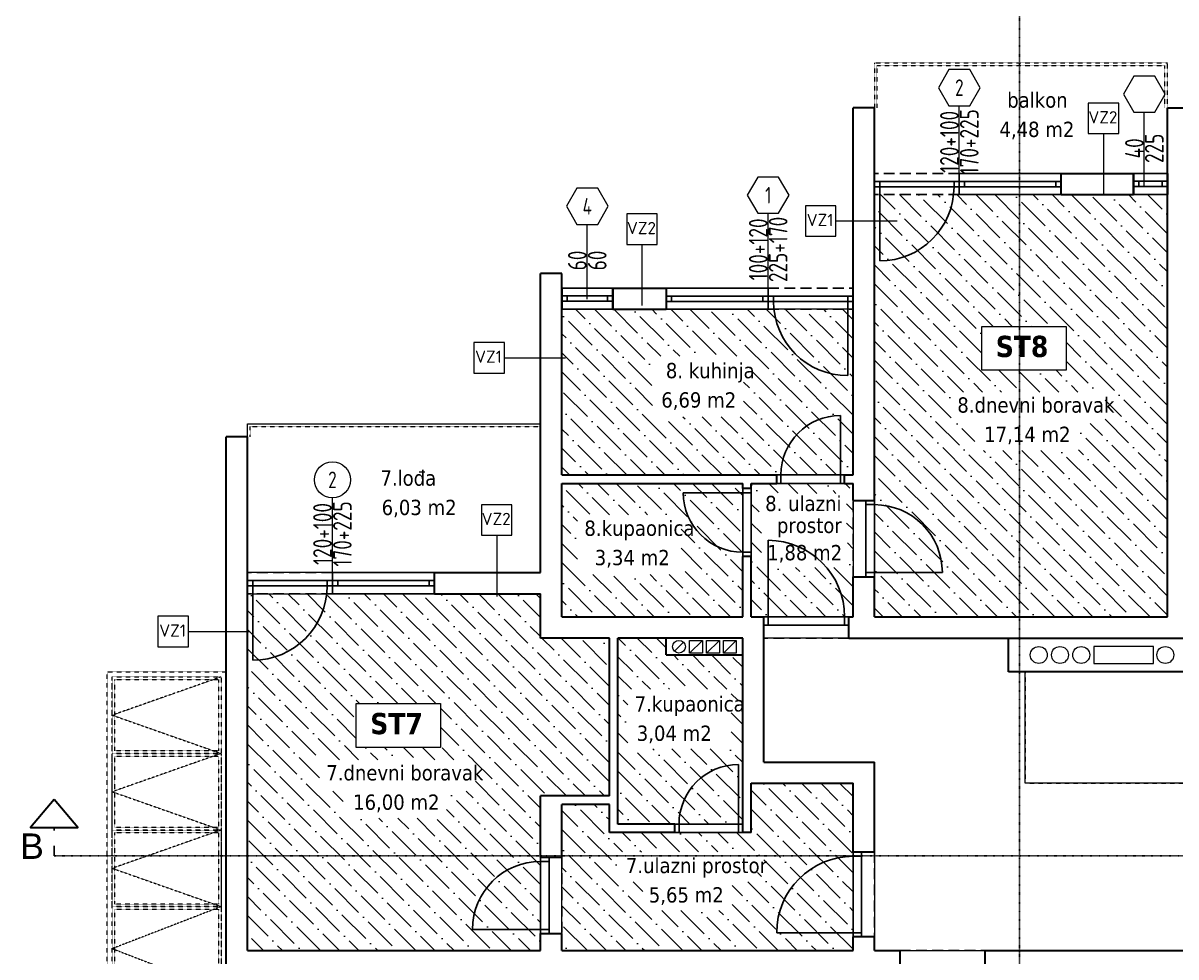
# Model space of a CAD drawing. Header units: millimetres. Extents: x -701 to 470890, y -446843 to -116129.
# Drawn here: x 208810 to 210167, y -222771 to -221671 of the extents above; entities that cross this region are included whole.
import ezdxf
from ezdxf.enums import TextEntityAlignment as Align

# ---------------------------------------------------------------- set-up
doc = ezdxf.new("R2010")
doc.units = ezdxf.units.MM
for name, pattern in [('ACAD_ISO03W100', [30, 12, -18]), ('HIDDEN', [0.375, 0.25, -0.125]), ('HIDDENX2', [19.05, 12.7, -6.35])]:
    doc.linetypes.add(name, pattern=pattern)
doc.layers.get('0').update_dxf_attribs({"lineweight": 0})
for name, color, linetype, lineweight in [('05-podgled-tanko', 144, 'HIDDEN', 0), ('06-hatch_grijano', 30, 'Continuous', 0), ('07-kote', 70, 'Continuous', 9), ('09-oznaka stavke', 1, 'Continuous', 0), ('5-TX', 113, 'Continuous', 5), ('Kote', 1, 'Continuous', 15), ('TP_01 - 0.35', 1, 'Continuous', 35), ('TP_01 - 0.50', 1, 'Continuous', 40), ('TP_07 - 0.20', 255, 'Continuous', 20)]:
    doc.layers.add(name, color=color, linetype=linetype, lineweight=lineweight)
for name, color, linetype in [('TP_Hidden', 8, 'HIDDENX2'), ('TP_Otvori', 8, 'Continuous'), ('TP_Otvori.block', 8, 'Continuous'), ('zidovi', 1, 'Continuous')]:
    doc.layers.add(name, color=color, linetype=linetype)
doc.styles.add('isocpeur', font='isocpeur.ttf')
doc.styles.add('tahoma10', font='tahoma.ttf', dxfattribs={"height": 2})
doc.styles.add('Tekst15', font='arial.ttf', dxfattribs={"height": 15})
pattern_1 = [(315, (-48014.625, -4450.162), (30.8696304, -8.4189901), [39.6875, -7.9375, 0, -7.9375])]

# ---------------------------------------------------------------- blocks, each defined once
blk = doc.blocks.new('*U656')
at = {"layer": 'TP_Otvori'}
for p, q in [((5, 0), (5, 90)), ((5, 0), (0, 0)), ((95, 0), (5, 0)), ((5, -10), (5, 0)), ((95, -10), (95, 0)), ((95, 0), (100, 0)), ((100, -10), (0, -10))]:
    blk.add_line(p, q, dxfattribs=at)
blk.add_arc((5, 0), 90, 0, 90, dxfattribs=at)
blk = doc.blocks.new('*U655')
at = {"layer": 'TP_Otvori'}
for p, q in [((5, 0), (5, 70)), ((5, 0), (0, 0)), ((75, 0), (5, 0)), ((5, -10), (5, 0)), ((75, -10), (75, 0)), ((75, 0), (80, 0)), ((80, -10), (0, -10))]:
    blk.add_line(p, q, dxfattribs=at)
blk.add_arc((5, 0), 70, 0, 90, dxfattribs=at)
blk = doc.blocks.new('*U654')
at = {"layer": 'TP_Otvori'}
for p, q in [((5, 0), (5, 80)), ((5, 0), (0, 0)), ((85, 0), (5, 0)), ((5, -10), (5, 0)), ((85, -10), (85, 0)), ((85, 0), (90, 0)), ((90, -10), (0, -10))]:
    blk.add_line(p, q, dxfattribs=at)
blk.add_arc((5, 0), 80, 0, 90, dxfattribs=at)
blk = doc.blocks.new('*U663')
at = {"layer": 'TP_01 - 0.50'}
for p, q in [((0, 0), (0, -30)), ((72, 0), (72, -30))]:
    blk.add_line(p, q, dxfattribs=at)
at = {"layer": 'TP_Otvori'}
for p, q in [((0, 0), (72, 0)), ((0, -11.3), (72, -11.3)), ((7.5, -11.3), (7.5, -18.8)), ((64.5, -11.3), (64.5, -18.8)), ((0, -18.8), (72, -18.8)), ((0, -30), (72, -30))]:
    blk.add_line(p, q, dxfattribs=at)
blk = doc.blocks.new('*U1744')
at = {"layer": 'TP_01 - 0.50'}
for p, q in [((0, 0), (0, -30)), ((48, 0), (48, -30))]:
    blk.add_line(p, q, dxfattribs=at)
at = {"layer": 'TP_Otvori'}
for p, q in [((0, 0), (48, 0)), ((0, -11.3), (48, -11.3)), ((7.5, -11.3), (7.5, -18.8)), ((40.5, -11.3), (40.5, -18.8)), ((0, -18.8), (48, -18.8)), ((0, -30), (48, -30))]:
    blk.add_line(p, q, dxfattribs=at)
blk = doc.blocks.new('*U3361')
blk.add_lwpolyline([(0, 31), (0, -59.2)])
blk.add_lwpolyline([(-12.6, -59.2), (-25.2, -81), (-12.6, -102.9), (12.6, -102.9), (25.2, -81), (12.6, -59.2)], close=True)
at = {"style": 'isocpeur', "width": 0.75}
for tag, p in [('VIS', (-12, -15.6)), ('SIR', (12, -15.6))]:
    blk.add_attdef(tag, text='', height=15, rotation=270, dxfattribs=at).set_placement(p, align=Align.MIDDLE)
blk.add_attdef('BR', text='', height=20, rotation=180, dxfattribs=at).set_placement((0, -81), align=Align.MIDDLE_CENTER)
blk = doc.blocks.new('*U3370')
blk.add_lwpolyline([(0, 31), (0, -59.2)])
blk.add_lwpolyline([(-12.6, -59.2), (-25.2, -81), (-12.6, -102.9), (12.6, -102.9), (25.2, -81), (12.6, -59.2)], close=True)
at = {"style": 'isocpeur', "width": 0.75}
for tag, p in [('VIS', (-12, -15.6)), ('SIR', (12, -15.6))]:
    blk.add_attdef(tag, text='', height=15, rotation=270, dxfattribs=at).set_placement(p, align=Align.MIDDLE)
blk.add_attdef('BR', text='', height=20, dxfattribs=at).set_placement((0, -81), align=Align.MIDDLE_CENTER)
blk = doc.blocks.new('*U3324')
blk.add_lwpolyline([(0, 31), (0, -59.2)])
blk.add_circle((0, -81), 21.8)
at = {"style": 'isocpeur', "width": 0.75}
for tag, p in [('VIS', (-12, -15.6)), ('SIR', (12, -15.6))]:
    blk.add_attdef(tag, text='', height=15, rotation=270, dxfattribs=at).set_placement(p, align=Align.MIDDLE)
blk.add_attdef('BR', text='', height=20, rotation=180, dxfattribs=at).set_placement((0, -81), align=Align.MIDDLE_CENTER)
blk = doc.blocks.new('*U649')
at = {"ltscale": 0.1}
blk.add_line((-0.125, 0.375), (-0.625, 0.375), dxfattribs=at)
blk.add_lwpolyline([(0.125, 0.5), (0.125, 0.25), (-0.125, 0.25), (-0.125, 0.5)], close=True, dxfattribs=at)
at = {"style": 'isocpeur'}
blk.add_attdef('sl', text='', height=0.1, dxfattribs=at).set_placement((0.005, 0.3336), align=Align.CENTER)
blk = doc.blocks.new('*U64')
at = {"ltscale": 0.1}
blk.add_line((0, 0.25), (0, -0.25), dxfattribs=at)
blk.add_lwpolyline([(-0.125, 0.5), (0.125, 0.5), (0.125, 0.25), (-0.125, 0.25)], close=True, dxfattribs=at)
at = {"style": 'isocpeur'}
blk.add_attdef('sl', text='', height=0.1, dxfattribs=at).set_placement((0.005, 0.3336), align=Align.CENTER)

msp = doc.modelspace()

# ---------------------------------------------------------------- hatches: boundary and pattern name
at = {"layer": '06-hatch_grijano'}
h = msp.add_hatch(dxfattribs=at)
h.set_pattern_fill('ANSI36', color=256, scale=5, angle=270, style=0)
h.set_pattern_definition(pattern_1)
h.paths.add_polyline_path([(209551.19, -222134.46), (209551.19, -222063.35), (209658.41, -222063.35), (209658.41, -222134.46)])
h.paths.add_polyline_path([(209787.32, -222008.03), (209444.32, -222008.03), (209444.32, -222203.03), (209787.32, -222203.03)])
h.paths.add_polyline_path([(209462.92, -222320.19), (209462.92, -222249.97), (209584.77, -222249.97), (209584.77, -222320.19)])
h.paths.add_polyline_path([(209657.32, -222213.03), (209444.32, -222213.03), (209444.32, -222370.03), (209657.32, -222370.03)])
h.paths.add_polyline_path([(209679.38, -222312.02), (209679.38, -222224.74), (209779.54, -222224.74), (209779.54, -222312.02)])
h.paths.add_polyline_path([(209787.32, -222213.03), (209667.32, -222213.03), (209667.32, -222370.03), (209787.32, -222370.03)])
h.paths.add_polyline_path([(210037.94, -222028.18), (210037.94, -222079.83), (209938.8, -222079.83), (209938.8, -222028.18)])
h.paths.add_polyline_path([(209902.67, -222142.29), (209902.67, -222105.43), (210083.91, -222105.43), (210083.91, -222142.29)])
h.paths.add_polyline_path([(209930.63, -222174.16), (209930.63, -222142.29), (210052.49, -222142.29), (210052.49, -222174.16)])
h.paths.add_polyline_path([(210157.32, -221873.03), (209812.32, -221873.03), (209812.32, -222370.03), (210157.32, -222370.03)])
h = msp.add_hatch(dxfattribs=at)
h.set_pattern_fill('ANSI36', color=256, scale=5, angle=270, style=0)
h.set_pattern_definition(pattern_1)
h.paths.add_polyline_path([(209202.44, -222523.85), (209202.44, -222472.19), (209301.58, -222472.19), (209301.58, -222523.85)])
h.paths.add_polyline_path([(209158.92, -222575.31), (209158.92, -222538.45), (209340.16, -222538.45), (209340.16, -222575.31)])
h.paths.add_polyline_path([(209186.89, -222607.18), (209186.89, -222575.31), (209308.75, -222575.31), (209308.75, -222607.18)])
h.paths.add_polyline_path([(209500.32, -222395.03), (209419.32, -222395.03), (209419.32, -222343.03), (209074.32, -222343.03), (209074.32, -222763.03), (209098.68, -222763.03), (209419.32, -222763.03), (209419.32, -222581.03), (209500.32, -222581.03)])
h.paths.add_polyline_path([(209521.94, -222525.6), (209521.94, -222455.38), (209643.79, -222455.38), (209643.79, -222525.6)])
h.paths.add_polyline_path([(209657.32, -222415.03), (209567.32, -222415.03), (209567.32, -222395.03), (209510.32, -222395.03), (209510.32, -222614.03), (209657.32, -222614.03)])
h.paths.add_polyline_path([(209513.77, -222682.21), (209513.77, -222646.85), (209674.74, -222646.85), (209674.74, -222682.21)])
h.paths.add_polyline_path([(209539.65, -222715.68), (209539.65, -222682.21), (209645.06, -222682.21), (209645.06, -222715.68)])
h.paths.add_polyline_path([(209787.32, -222566.03), (209667.32, -222566.03), (209667.32, -222624.03), (209500.32, -222624.03), (209500.32, -222591.03), (209444.32, -222591.03), (209444.32, -222763.03), (209787.32, -222763.03)])

# ---------------------------------------------------------------- linework, layer by layer
at = {"layer": '05-podgled-tanko'}
for p, q in [((209812.32, -221718.03), (210157.32, -221718.03)), ((209812.32, -221718.03), (209812.32, -221771.03)), ((209815.32, -221721.03), (210154.32, -221721.03)), ((209815.32, -221721.03), (209815.32, -221771.03)), ((210154.32, -221771.03), (210154.32, -221721.03)), ((210157.32, -221771.03), (210157.32, -221718.03)), ((209074.32, -222143.03), (209419.32, -222143.03)), ((209074.32, -222158.03), (209074.32, -222143.03)), ((209077.32, -222146.03), (209419.32, -222146.03)), ((209077.32, -222158.03), (209077.32, -222146.03)), ((209989.82, -222435.03), (209989.82, -222566.03)), ((209989.82, -222566.03), (210344.82, -222566.03))]:
    msp.add_line(p, q, dxfattribs=at).dxf.unprotected_set("ltscale", 0)
for points in [[(208909.21, -222434.82), (209049.32, -222434.82), (209049.32, -222816.2), (208909.21, -222816.2)], [(208915.21, -222440.82), (209043.32, -222440.82), (209043.32, -222810.2), (208915.21, -222810.2)], [(208915.21, -222440.82), (209043.32, -222440.82), (209043.32, -222530.96), (208915.21, -222530.96)], [(208918.21, -222443.82), (209040.32, -222443.82), (209040.32, -222527.96), (208918.21, -222527.96)], [(208915.21, -222530.96), (209043.32, -222530.96), (209043.32, -222621.11), (208915.21, -222621.11)], [(208918.21, -222533.96), (209040.32, -222533.96), (209040.32, -222618.11), (208918.21, -222618.11)], [(208915.21, -222621.11), (209043.32, -222621.11), (209043.32, -222711.26), (208915.21, -222711.26)], [(208918.21, -222624.11), (209040.32, -222624.11), (209040.32, -222708.26), (208918.21, -222708.26)], [(208915.21, -222711.26), (209043.32, -222711.26), (209043.32, -222810.2), (208915.21, -222810.2)], [(208918.21, -222714.26), (209040.32, -222714.26), (209040.32, -222807.2), (208918.21, -222807.2)]]:
    msp.add_lwpolyline(points, close=True, dxfattribs=at).dxf.unprotected_set("ltscale", 0)
for points in [[(209043.32, -222440.82), (208915.21, -222485.89), (209043.32, -222530.96)], [(209043.32, -222530.96), (208915.21, -222576.04), (209043.32, -222621.11)], [(209043.32, -222621.11), (208915.21, -222666.18), (209043.32, -222711.26)], [(209043.32, -222711.26), (208915.21, -222760.73), (209043.32, -222810.2)]]:
    msp.add_lwpolyline(points, dxfattribs=at).dxf.unprotected_set("ltscale", 0)
at = {"layer": '06-hatch_grijano'}
for p, q in [((209294.32, -222318.03), (209174.32, -222318.03)), ((209294.32, -222343.03), (209174.32, -222343.03))]:
    msp.add_line(p, q, dxfattribs=at)
for points in [[(209444.32, -222008.03), (209444.32, -222203.03), (209787.32, -222203.03), (209787.32, -222008.03), (209444.32, -222008.03)], [(209074.32, -222143.03), (209419.32, -222143.03), (209419.32, -222318.03), (209074.32, -222318.03), (209074.32, -222143.03)], [(209667.32, -222213.03), (209787.32, -222213.03), (209787.32, -222370.03), (209667.32, -222370.03), (209667.32, -222213.03)], [(209074.32, -222343.03), (209419.32, -222343.03), (209419.32, -222395.03), (209500.32, -222395.03), (209500.32, -222581.03), (209419.32, -222581.03), (209419.32, -222763.03), (209098.68, -222763.03), (209074.32, -222763.03), (209074.32, -222343.03)], [(209510.32, -222395.03), (209567.32, -222395.03), (209567.32, -222415.03), (209657.32, -222415.03), (209657.32, -222614.03), (209510.32, -222614.03), (209510.32, -222395.03)], [(209682.32, -222395.03), (209682.32, -222541.03), (209812.32, -222541.03), (209812.32, -222763.03), (210182.32, -222763.03), (210182.32, -223198.03), (210529.32, -223198.03), (210529.32, -222570.03), (210657.32, -222570.03), (210657.32, -222395.03), (210369.32, -222395.03), (210369.32, -222435.03), (210344.82, -222435.03), (210344.82, -222566.03), (209989.82, -222566.03), (209989.82, -222435.03), (209970.32, -222435.03), (209970.32, -222395.03), (209682.32, -222395.03)], [(209444.32, -222591.03), (209500.32, -222591.03), (209500.32, -222624.03), (209667.32, -222624.03), (209667.32, -222566.03), (209787.32, -222566.03), (209787.32, -222763.03), (209444.32, -222763.03), (209444.32, -222591.03)]]:
    msp.add_lwpolyline(points, dxfattribs=at)
at = {"layer": '07-kote', "linetype": 'ByBlock', "ltscale": 5}
for points in [[(209938.8, -222028.18), (210037.94, -222028.18), (210037.94, -222079.83), (209938.8, -222079.83)], [(209202.44, -222472.19), (209301.58, -222472.19), (209301.58, -222523.85), (209202.44, -222523.85)]]:
    msp.add_lwpolyline(points, close=True, dxfattribs=at)
at = {"layer": 'TP_01 - 0.35'}
for p, q in [((209787.32, -222203.03), (209787.32, -221771.03)), ((209812.32, -221771.03), (209787.32, -221771.03)), ((209812.32, -222233.03), (209812.32, -221771.03)), ((210157.32, -222370.03), (210157.32, -221771.03)), ((210157.32, -221771.03), (210182.32, -221771.03)), ((210032.32, -221848.03), (210117.32, -221848.03)), ((210032.32, -221873.03), (210032.32, -221848.03)), ((210117.32, -221873.03), (210117.32, -221848.03)), ((210032.32, -221873.03), (210117.32, -221873.03)), ((209419.32, -222318.03), (209419.32, -221966.03)), ((209444.32, -221966.03), (209419.32, -221966.03)), ((209444.32, -222203.03), (209444.32, -221966.03)), ((209504.32, -221983.03), (209567.32, -221983.03)), ((209504.32, -221983.03), (209504.32, -222008.03)), ((209567.32, -221983.03), (209567.32, -222008.03)), ((209504.32, -222008.03), (209567.32, -222008.03)), ((209444.32, -222203.03), (209444.32, -222091.48)), ((209049.32, -222903.03), (209049.32, -222158.03)), ((209074.32, -222158.03), (209049.32, -222158.03)), ((209074.32, -222763.03), (209074.32, -222158.03)), ((209444.32, -222203.03), (209697.32, -222203.03)), ((209444.32, -222213.03), (209657.32, -222213.03)), ((209444.32, -222370.03), (209444.32, -222213.03)), ((209444.32, -222370.03), (209444.32, -222213.03)), ((209657.32, -222219.03), (209657.32, -222213.03)), ((209667.32, -222213.03), (209697.32, -222213.03)), ((209667.32, -222219.03), (209667.32, -222213.03)), ((209697.32, -222213.03), (209697.32, -222203.03)), ((209777.32, -222203.03), (209787.32, -222203.03)), ((209777.32, -222213.03), (209777.32, -222203.03)), ((209777.32, -222213.03), (209787.32, -222213.03)), ((209787.32, -222233.03), (209787.32, -222213.03)), ((209667.32, -222219.03), (209657.32, -222219.03)), ((209787.32, -222233.03), (209812.32, -222233.03)), ((209657.32, -222370.03), (209657.32, -222299.03)), ((209667.32, -222299.03), (209657.32, -222299.03)), ((209667.32, -222370.03), (209667.32, -222299.03)), ((209294.32, -222318.03), (209419.32, -222318.03)), ((209294.32, -222343.03), (209294.32, -222318.03)), ((209787.32, -222370.03), (209787.32, -222323.03)), ((209787.32, -222323.03), (209812.32, -222323.03)), ((209812.32, -222370.03), (209812.32, -222323.03)), ((209294.32, -222343.03), (209419.32, -222343.03)), ((209419.32, -222395.03), (209419.32, -222343.03)), ((209444.32, -222370.03), (209657.32, -222370.03)), ((209667.32, -222370.03), (209682.32, -222370.03)), ((209682.32, -222395.03), (209682.32, -222370.03)), ((209782.32, -222370.03), (209787.32, -222370.03)), ((209782.32, -222395.03), (209782.32, -222370.03)), ((209812.32, -222370.03), (210157.32, -222370.03)), ((209500.32, -222395.03), (209419.32, -222395.03)), ((209500.32, -222581.03), (209500.32, -222395.03)), ((209657.32, -222395.03), (209510.32, -222395.03)), ((209510.32, -222614.03), (209510.32, -222395.03)), ((209567.32, -222415.03), (209567.32, -222395.03)), ((209657.32, -222624.03), (209657.32, -222395.03)), ((209682.32, -222541.03), (209682.32, -222395.03)), ((209782.32, -222395.03), (210554.32, -222395.03)), ((209970.32, -222435.03), (209970.32, -222395.03)), ((209567.32, -222415.03), (209657.32, -222415.03)), ((210369.32, -222435.03), (209970.32, -222435.03)), ((209682.32, -222541.03), (209812.32, -222541.03)), ((209812.32, -222647.03), (209812.32, -222541.03)), ((209667.32, -222566.03), (209787.32, -222566.03)), ((209667.32, -222624.03), (209667.32, -222566.03)), ((209787.32, -222647.03), (209787.32, -222566.03)), ((209500.32, -222581.03), (209419.32, -222581.03)), ((209419.32, -222653.03), (209419.32, -222581.03)), ((209500.32, -222591.03), (209444.32, -222591.03)), ((209444.32, -222653.03), (209444.32, -222591.03)), ((209500.32, -222624.03), (209500.32, -222591.03)), ((209577.32, -222614.03), (209510.32, -222614.03)), ((209577.32, -222624.03), (209577.32, -222614.03)), ((209577.32, -222624.03), (209500.32, -222624.03)), ((209667.32, -222624.03), (209657.32, -222624.03)), ((209812.32, -222647.03), (209787.32, -222647.03)), ((209419.32, -222653.03), (209444.32, -222653.03)), ((209419.32, -222743.03), (209444.32, -222743.03)), ((209419.32, -222763.03), (209419.32, -222743.03)), ((209444.32, -222763.03), (209444.32, -222743.03)), ((209787.32, -222763.03), (209787.32, -222747.03)), ((209812.32, -222747.03), (209787.32, -222747.03)), ((209812.32, -222763.03), (209812.32, -222747.03)), ((209074.32, -222763.03), (209419.32, -222763.03)), ((209444.32, -222763.03), (209787.32, -222763.03)), ((209812.32, -222763.03), (209842.32, -222763.03)), ((209842.32, -222763.03), (209842.32, -222788.03)), ((209942.32, -222763.03), (210182.32, -222763.03)), ((209942.32, -222763.03), (209942.32, -222788.03))]:
    msp.add_line(p, q, dxfattribs=at)
at = {"layer": 'TP_07 - 0.20'}
for p, q in [((209587.59, -222400.02), (209576.99, -222410.63)), ((209609.79, -222397.82), (209594.79, -222412.82)), ((209629.79, -222397.82), (209614.79, -222412.82)), ((209649.79, -222397.82), (209634.79, -222412.82))]:
    msp.add_line(p, q, dxfattribs=at)
for points in [[(209594.79, -222397.82), (209609.79, -222397.82), (209609.79, -222412.82), (209594.79, -222412.82)], [(209614.79, -222397.82), (209629.79, -222397.82), (209629.79, -222412.82), (209614.79, -222412.82)], [(209634.79, -222397.82), (209649.79, -222397.82), (209649.79, -222412.82), (209634.79, -222412.82)], [(210140.82, -222405.03), (210070.82, -222405.03), (210070.82, -222425.03), (210140.82, -222425.03)]]:
    msp.add_lwpolyline(points, close=True, dxfattribs=at)
for centre, radius in [((209582.29, -222405.32), 7.5), ((210005.82, -222415.03), 10), ((210030.82, -222415.03), 10), ((210055.82, -222415.03), 10), ((210154.82, -222415.03), 10)]:
    msp.add_circle(centre, radius, dxfattribs=at)
at = {"layer": 'TP_Hidden'}
for p, q in [((209912.32, -221848.03), (209812.32, -221848.03)), ((209912.32, -221873.03), (209812.32, -221873.03)), ((209687.32, -221983.03), (209787.32, -221983.03)), ((209687.32, -222008.03), (209787.32, -222008.03)), ((209787.32, -222323.03), (209787.32, -222233.03)), ((209174.32, -222318.03), (209074.32, -222318.03)), ((209174.32, -222343.03), (209074.32, -222343.03)), ((209782.32, -222395.03), (209682.32, -222395.03)), ((209812.32, -222647.03), (209812.32, -222747.03)), ((209444.32, -222653.03), (209444.32, -222743.03)), ((209842.32, -222763.03), (209942.32, -222763.03))]:
    msp.add_line(p, q, dxfattribs=at)
at = {"layer": 'TP_Otvori'}
for p, q in [((209912.32, -221873.03), (209912.32, -221848.03)), ((210032.32, -221848.03), (209912.32, -221848.03)), ((209912.32, -221857.41), (209812.32, -221857.41)), ((209818.57, -221863.66), (209818.57, -221857.41)), ((209906.07, -221863.66), (209906.07, -221857.41)), ((210032.32, -221857.41), (209912.32, -221857.41)), ((209918.57, -221863.66), (209918.57, -221857.41)), ((210026.07, -221863.66), (210026.07, -221857.41)), ((209912.32, -221863.66), (209812.32, -221863.66)), ((209818.57, -221863.66), (209818.57, -221951.16)), ((210032.32, -221863.66), (209912.32, -221863.66)), ((210032.32, -221873.03), (209912.32, -221873.03)), ((209567.32, -221983.03), (209687.32, -221983.03)), ((209687.32, -222008.03), (209687.32, -221983.03)), ((209567.32, -221992.41), (209687.32, -221992.41)), ((209573.57, -221998.66), (209573.57, -221992.41)), ((209681.07, -221998.66), (209681.07, -221992.41)), ((209687.32, -221992.41), (209787.32, -221992.41)), ((209693.57, -221998.66), (209693.57, -221992.41)), ((209781.07, -221998.66), (209781.07, -221992.41)), ((209567.32, -221998.66), (209687.32, -221998.66)), ((209567.32, -222008.03), (209687.32, -222008.03)), ((209687.32, -221998.66), (209787.32, -221998.66)), ((209781.07, -221998.66), (209781.07, -222086.16)), ((209174.32, -222343.03), (209174.32, -222318.03)), ((209294.32, -222318.03), (209174.32, -222318.03)), ((209174.32, -222327.41), (209074.32, -222327.41)), ((209174.32, -222333.66), (209074.32, -222333.66)), ((209080.57, -222333.66), (209080.57, -222327.41)), ((209080.57, -222333.66), (209080.57, -222421.16)), ((209168.07, -222333.66), (209168.07, -222327.41)), ((209294.32, -222327.41), (209174.32, -222327.41)), ((209294.32, -222333.66), (209174.32, -222333.66)), ((209180.57, -222333.66), (209180.57, -222327.41)), ((209288.07, -222333.66), (209288.07, -222327.41)), ((209294.32, -222343.03), (209174.32, -222343.03))]:
    msp.add_line(p, q, dxfattribs=at)
for centre, start, end in [((209818.57, -221863.66), 270, 0), ((209781.07, -221998.66), 180, 270), ((209080.57, -222333.66), 270, 0)]:
    msp.add_arc(centre, 87.5, start, end, dxfattribs=at)
at = {"layer": 'zidovi', "linetype": 'ACAD_ISO03W100', "ltscale": 0.02}
for p, q in [((209983.12, -223556.25), (209983.12, -221596.25)), ((211806.95, -222651.66), (208846.66, -222651.66))]:
    msp.add_line(p, q, dxfattribs=at)
at = {"layer": 'zidovi', "linetype": 'ACAD_ISO03W100'}
msp.add_line((208846.66, -222651.66), (208846.66, -222618.15), dxfattribs=at)
at = {"layer": 'zidovi', "lineweight": 35}
msp.add_lwpolyline([(208846.66, -222585.18), (208818.89, -222618.15), (208874.42, -222618.15), (208846.66, -222585.18)], dxfattribs=at)

# ---------------------------------------------------------------- block references
at = {"layer": '06-hatch_grijano', "xscale": -1}
msp.add_blockref('*U655', (209777.32, -222203.03), dxfattribs=at)
at = {"layer": '09-oznaka stavke', "linetype": 'HIDDEN', "ltscale": 50}
ref = msp.add_blockref('*U3361', (209912.32, -221826.1), dxfattribs=dict(at, xscale=0.9750000000000001, yscale=0.9750000000000001, zscale=0.9750000000000001, rotation=180.0017924477389))
ref.add_attrib('SIR', '120+100', dxfattribs={"layer": '0', "height": 22, "rotation": 90.00179, "style": 'isocpeur', "width": 0.75}).set_placement((209900.62, -221810.87), align=Align.MIDDLE)
ref.add_attrib('VIS', '170+225', dxfattribs={"layer": '0', "height": 22, "rotation": 90.00179, "style": 'isocpeur', "width": 0.75}).set_placement((209924.02, -221810.87), align=Align.MIDDLE)
ref.add_attrib('BR', '2', dxfattribs={"layer": '0', "height": 19.5, "rotation": 0.00179, "style": 'isocpeur', "width": 0.75}).set_placement((209912.32, -221747.1), align=Align.MIDDLE_CENTER)
ref = msp.add_blockref('*U3370', (210130.08, -221833.78), dxfattribs=dict(at, xscale=0.9750000000000001, yscale=0.9750000000000001, zscale=0.9750000000000001, rotation=180.0017924477389))
ref.add_attrib('SIR', '40', dxfattribs={"layer": '0', "height": 22, "rotation": 90.00179, "style": 'isocpeur', "width": 0.75}).set_placement((210118.38, -221818.55), align=Align.MIDDLE)
ref.add_attrib('VIS', '225', dxfattribs={"layer": '0', "height": 22, "rotation": 90.00179, "style": 'isocpeur', "width": 0.75}).set_placement((210141.78, -221818.55), align=Align.MIDDLE)
ref = msp.add_blockref('*U3361', (209687.32, -221952.76), dxfattribs=dict(at, xscale=0.9750000000000001, yscale=0.9750000000000001, zscale=0.9750000000000001, rotation=180.0017924477389))
ref.add_attrib('SIR', '100+120', dxfattribs={"layer": '0', "height": 22, "rotation": 90.00179, "style": 'isocpeur', "width": 0.75}).set_placement((209675.62, -221937.53), align=Align.MIDDLE)
ref.add_attrib('VIS', '225+170', dxfattribs={"layer": '0', "height": 22, "rotation": 90.00179, "style": 'isocpeur', "width": 0.75}).set_placement((209699.02, -221937.53), align=Align.MIDDLE)
ref.add_attrib('BR', '1', dxfattribs={"layer": '0', "height": 19.5, "rotation": 0.00179, "style": 'isocpeur', "width": 0.75}).set_placement((209687.32, -221873.77), align=Align.MIDDLE_CENTER)
ref = msp.add_blockref('*U3361', (209474.32, -221965.76), dxfattribs=dict(at, xscale=0.9750000000000001, yscale=0.9750000000000001, zscale=0.9750000000000001, rotation=180.0017924477389))
ref.add_attrib('SIR', '60', dxfattribs={"layer": '0', "height": 22, "rotation": 90.00179, "style": 'isocpeur', "width": 0.75}).set_placement((209462.62, -221950.53), align=Align.MIDDLE)
ref.add_attrib('VIS', '60', dxfattribs={"layer": '0', "height": 22, "rotation": 90.00179, "style": 'isocpeur', "width": 0.75}).set_placement((209486.02, -221950.53), align=Align.MIDDLE)
ref.add_attrib('BR', '4', dxfattribs={"layer": '0', "height": 19.5, "rotation": 0.00179, "style": 'isocpeur', "width": 0.75}).set_placement((209474.32, -221886.77), align=Align.MIDDLE_CENTER)
ref = msp.add_blockref('*U3324', (209174.32, -222287.76), dxfattribs=dict(at, xscale=0.9750000000000001, yscale=0.9750000000000001, zscale=0.9750000000000001, rotation=180.0017924477389))
ref.add_attrib('SIR', '120+100', dxfattribs={"layer": '0', "height": 22, "rotation": 90.00179, "style": 'isocpeur', "width": 0.75}).set_placement((209162.62, -222272.53), align=Align.MIDDLE)
ref.add_attrib('VIS', '170+225', dxfattribs={"layer": '0', "height": 22, "rotation": 90.00179, "style": 'isocpeur', "width": 0.75}).set_placement((209186.02, -222272.53), align=Align.MIDDLE)
ref.add_attrib('BR', '2', dxfattribs={"layer": '0', "height": 19.5, "rotation": 0.00179, "style": 'isocpeur', "width": 0.75}).set_placement((209174.32, -222208.77), align=Align.MIDDLE_CENTER)
at = {"layer": '5-TX'}
ref = msp.add_blockref('*U64', (210082, -221837.17), dxfattribs=dict(at, xscale=-144.0000000000024, yscale=144.0000000000024, zscale=144.0000000000024, rotation=0.0001386217754983932))
ref.add_attrib('sl', 'VZ2', dxfattribs={"layer": '0', "height": 14.4, "rotation": 0.00014, "style": 'isocpeur'}).set_placement((210081.28, -221789.13), align=Align.CENTER)
ref = msp.add_blockref('*U649', (209749.07, -221958.06), dxfattribs=dict(at, xscale=-144.0000000000024, yscale=144.0000000000024, zscale=144.0000000000024, rotation=0.0001386217754983932))
ref.add_attrib('sl', 'VZ1', dxfattribs={"layer": '0', "height": 14.4, "rotation": 0.00014, "style": 'isocpeur'}).set_placement((209748.35, -221910.03), align=Align.CENTER)
ref = msp.add_blockref('*U64', (209538.73, -221967.64), dxfattribs=dict(at, xscale=-144.0000000000024, yscale=144.0000000000024, zscale=144.0000000000024, rotation=0.0001386217754983932))
ref.add_attrib('sl', 'VZ2', dxfattribs={"layer": '0', "height": 14.4, "rotation": 0.00014, "style": 'isocpeur'}).set_placement((209538.01, -221919.6), align=Align.CENTER)
ref = msp.add_blockref('*U649', (209358.69, -222119.09), dxfattribs=dict(at, xscale=-144.0000000000024, yscale=144.0000000000024, zscale=144.0000000000024, rotation=0.0001386217754983932))
ref.add_attrib('sl', 'VZ1', dxfattribs={"layer": '0', "height": 14.4, "rotation": 0.00014, "style": 'isocpeur'}).set_placement((209357.97, -222071.05), align=Align.CENTER)
ref = msp.add_blockref('*U64', (209367.7, -222310.07), dxfattribs=dict(at, xscale=-144.0000000000024, yscale=144.0000000000024, zscale=144.0000000000024, rotation=0.0001386217754983932))
ref.add_attrib('sl', 'VZ2', dxfattribs={"layer": '0', "height": 14.4, "rotation": 0.00014, "style": 'isocpeur'}).set_placement((209366.98, -222262.03), align=Align.CENTER)
ref = msp.add_blockref('*U649', (208986.85, -222441.5), dxfattribs=dict(at, xscale=-144.0000000000024, yscale=144.0000000000024, zscale=144.0000000000024, rotation=0.0001386217754983932))
ref.add_attrib('sl', 'VZ1', dxfattribs={"layer": '0', "height": 14.4, "rotation": 0.00014, "style": 'isocpeur'}).set_placement((208986.13, -222393.46), align=Align.CENTER)
at = {"layer": 'TP_Otvori.block', "yscale": 0.8333333856529689, "zscale": 0.8333333856529689}
for name, p, xscale, rotation in [('*U1744', (210117.32, -221873.03), -0.8333333856529689, 180), ('*U663', (209504.32, -222008.03), 0.8333333856529689, 179.9999999999999)]:
    msp.add_blockref(name, p, dxfattribs=dict(at, xscale=xscale, rotation=rotation))
at = {"layer": 'TP_Otvori.block', "xscale": -1}
for p in [(209777.32, -222203.03), (209657.32, -222614.03)]:
    msp.add_blockref('*U655', p, dxfattribs=at)
for name, p, rotation in [('*U655', (209657.32, -222219.03), 90), ('*U654', (209812.32, -222323.03), 270)]:
    msp.add_blockref(name, p, dxfattribs=dict(at, rotation=rotation))
at = {"layer": 'TP_Otvori.block'}
msp.add_blockref('*U656', (209682.32, -222370.03), dxfattribs=at)
for name, p, rotation in [('*U656', (209787.32, -222747.03), 89.99999999999999), ('*U654', (209419.32, -222743.03), 90.00000000000001)]:
    msp.add_blockref(name, p, dxfattribs=dict(at, rotation=rotation))

# ---------------------------------------------------------------- texts
at = {"layer": '07-kote', "linetype": 'ByBlock', "ltscale": 5, "char_height": 18, "attachment_point": 1, "style": 'tahoma10'}
for s, width, heights, insert in [('\\pt90;balkon', 171.7931, [2.54], (209968.69, -221752.63)), ('\\pt90;4,48 m2', 171.7931, [2.54], (209959.5, -221787.18)), ('\\pt90;{\\fTahoma|b1|i0|c238|p34;\\H1.3889x;ST8} ', 171.7931, [2.54], (209955.24, -222039.23)), ('\\pt90;8. kuhinja', 171.7931, [2.54], (209566.85, -222071.19)), ('\\pt90;6,69 m2', 171.7931, [2.54], (209561.41, -222105.74)), ('\\pt90;8.dnevni boravak', 229.4147, [82.49], (209909.95, -222111.7)), ('\\pt90;17,14 m2', 171.7931, [2.54], (209941.53, -222146.24)), ('\\pt90;7.lođa', 171.7931, [2.54], (209230.83, -222197.72)), ('\\pt90;8. ulazni ', 171.7931, [2.54], (209683.73, -222227.66)), ('\\pt90;6,03 m2', 171.7931, [2.54], (209232.27, -222232.27)), ('\\pt90;prostor', 171.7931, [2.54], (209697.58, -222253.43)), ('\\pt90;8.kupaonica', 171.7931, [2.54], (209470.93, -222256.76)), ('\\pt90;3,34 m2', 171.7931, [2.54], (209483.11, -222291.31)), ('\\pt90;1,88 m2', 171.7931, [2.54], (209686.14, -222285.51)), ('\\pt90;7.kupaonica', 171.7931, [2.54], (209530.1, -222463.6)), ('\\pt90;{\\fTahoma|b1|i0|c238|p34;\\H1.3889x;ST7} ', 171.7931, [2.54], (209218.87, -222483.25)), ('\\pt90;3,04 m2', 171.7931, [2.54], (209532.58, -222498.14)), ('\\pt90;7.dnevni boravak', 208.4832, [65.89], (209167.06, -222544.73)), ('\\pt90;16,00 m2', 171.7931, [2.54], (209198.64, -222579.28)), ('\\pt90;7.ulazni prostor', 171.7931, [2.54], (209519.72, -222653.87)), ('\\pt90;5,65 m2', 171.7931, [2.54], (209546.73, -222688.42))]:
    msp.add_mtext_dynamic_manual_height_columns(s, width=width, gutter_width=10, heights=heights, dxfattribs=dict(at, insert=insert))
at = {"layer": 'Kote', "insert": (208806.68, -222625.11), "char_height": 30, "width": 9972.3862, "attachment_point": 1, "style": 'Tekst15'}
msp.add_mtext('\\A1;B', dxfattribs=at)

doc.saveas('drawing.dxf')
